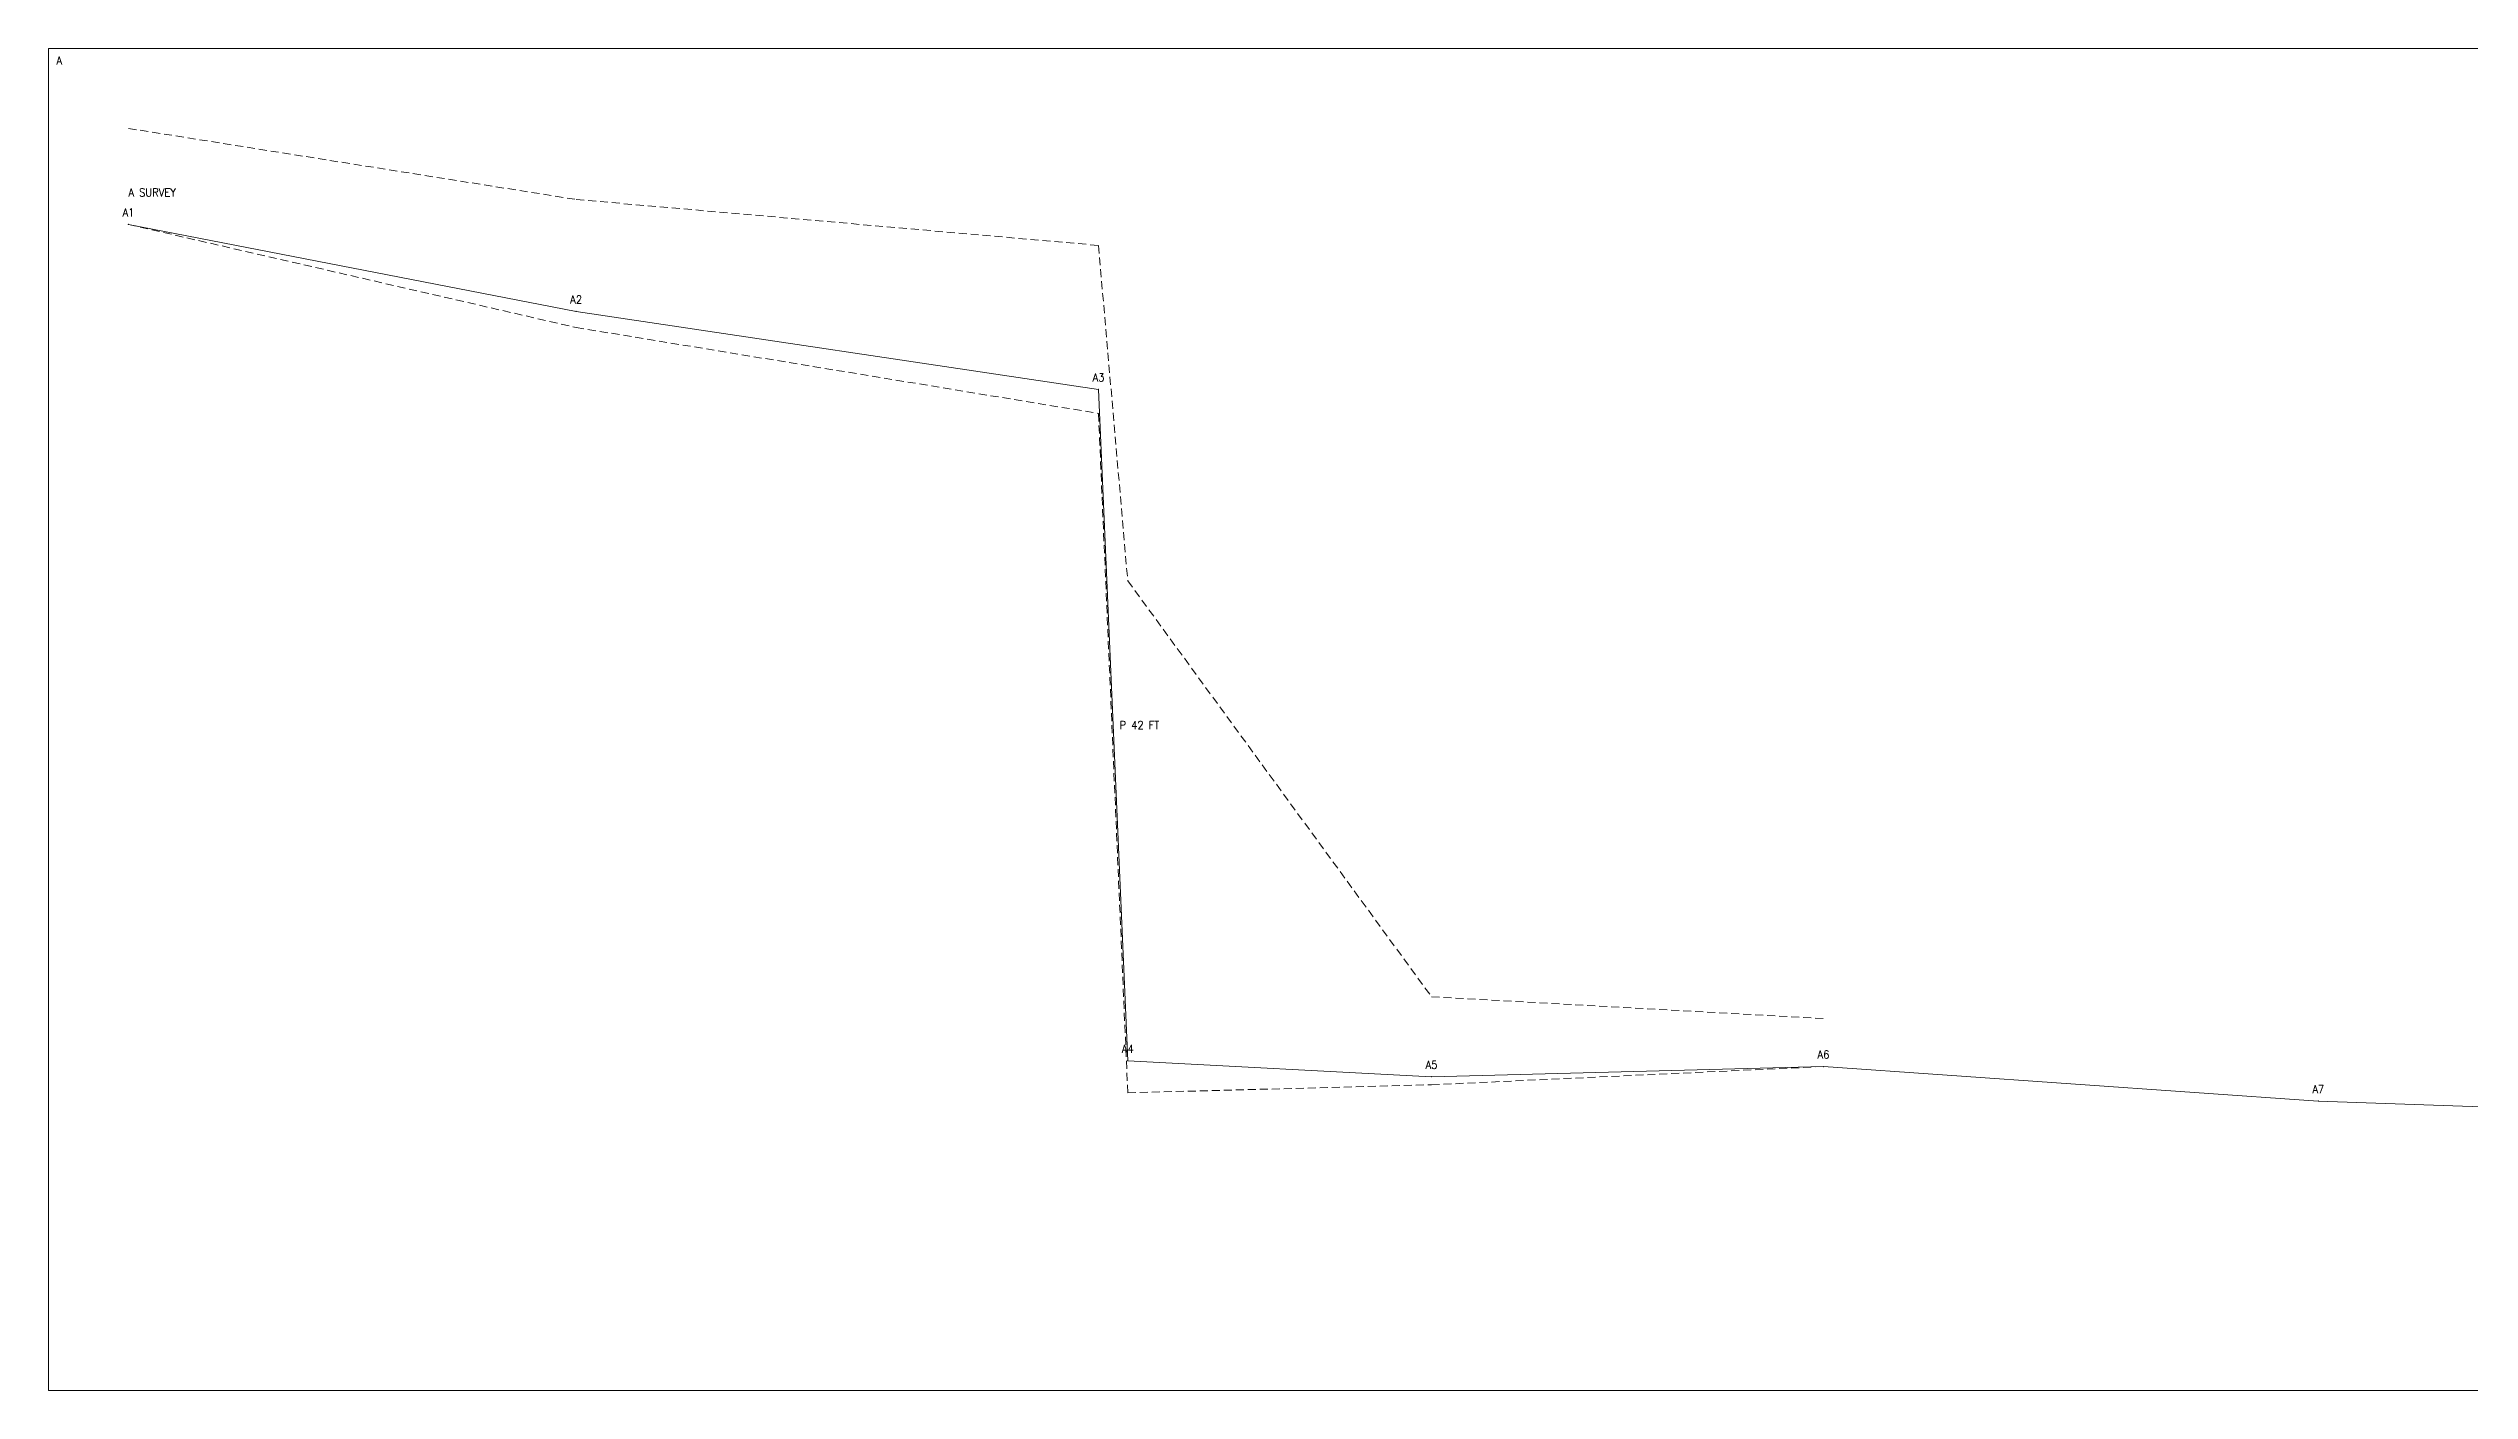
# Model space of a CAD drawing. Header units: feet. Extents: x -352 to 533, y -1323 to 2.
# Drawn here: x -351.7 to -200.4, y -1078.6 to -994.7 of the extents above; entities that cross this region are included whole.
import ezdxf

# ---------------------------------------------------------------- set-up
doc = ezdxf.new("R2010")
doc.units = ezdxf.units.FT
doc.header["$MEASUREMENT"] = 0
doc.linetypes.add('DASHED', pattern=[0.75, 0.5, -0.25])
for name, color, linetype, lineweight, true_color in [('CTRL-PROFILE-BOX', 8, 'Continuous', 0, 0x808080), ('CTRL-PROFILE-CEILING-A', 8, 'DASHED', 0, 0x808080), ('CTRL-PROFILE-FLOOR-A', 8, 'DASHED', 0, 0x808080), ('CTRL-PROFILE-SHOTS-A', 8, 'Continuous', 9, 0x808080), ('CTRL-PROFILE-STATION-LABELS-A', 1, 'Continuous', 0, 0xff0000), ('CTRL-PROFILE-STATIONS', 1, 'Continuous', 9, 0xff0000), ('CTRL-PROFILE-STATIONS-A', 1, 'Continuous', 9, 0xff0000), ('CTRL-PROFILE-TEXT-LABELS-A', 1, 'Continuous', 0, 0xff0000)]:
    doc.layers.add(name, color=color, linetype=linetype, lineweight=lineweight, true_color=true_color)
doc.styles.add('textstyle114', font='')
doc.styles.add('textstyle127', font='')
doc.styles.add('textstyle163', font='')
doc.styles.add('textstyle194', font='')
doc.styles.add('textstyle211', font='')
doc.styles.add('textstyle250', font='')
doc.styles.add('textstyle54', font='')
doc.styles.add('textstyle74', font='')
doc.styles.add('textstyle89', font='')
doc.styles.add('textstyle94', font='')
doc.styles.get('textstyle114').set_extended_font_data('standard')
doc.styles.get('textstyle127').set_extended_font_data('standard')
doc.styles.get('textstyle163').set_extended_font_data('standard')
doc.styles.get('textstyle194').set_extended_font_data('standard')
doc.styles.get('textstyle211').set_extended_font_data('standard')
doc.styles.get('textstyle250').set_extended_font_data('standard')
doc.styles.get('textstyle54').set_extended_font_data('standard')
doc.styles.get('textstyle74').set_extended_font_data('standard')
doc.styles.get('textstyle89').set_extended_font_data('standard')
doc.styles.get('textstyle94').set_extended_font_data('standard')

msp = doc.modelspace()

# ---------------------------------------------------------------- linework, layer by layer
at = {"layer": 'CTRL-PROFILE-BOX', "flags": 128}
msp.add_lwpolyline([(-351.71, -1078.58), (22.75, -1078.58), (22.75, -994.7), (-351.71, -994.7)], close=True, dxfattribs=at)
at = {"layer": 'CTRL-PROFILE-CEILING-A'}
msp.add_lwpolyline([(-346.71, -999.7), (-318.74, -1004.14), (-286.1, -1007.01), (-284.27, -1027.97), (-265.29, -1053.97), (-240.8, -1055.33)], dxfattribs=at)
at = {"layer": 'CTRL-PROFILE-FLOOR-A'}
msp.add_lwpolyline([(-346.71, -1005.7), (-318.74, -1012.14), (-286.1, -1017.51), (-284.27, -1059.97), (-265.29, -1059.47), (-240.8, -1058.33)], dxfattribs=at)
at = {"layer": 'CTRL-PROFILE-SHOTS-A'}
for p, q in [((-346.71, -1005.7), (-318.74, -1011.14)), ((-318.74, -1011.14), (-286.1, -1016.01)), ((-286.1, -1016.01), (-284.27, -1057.97)), ((-284.27, -1057.97), (-265.29, -1058.97)), ((-265.29, -1058.97), (-240.8, -1058.33)), ((-240.8, -1058.33), (-209.88, -1060.49)), ((-209.88, -1060.49), (-172.4, -1061.8))]:
    msp.add_line(p, q, dxfattribs=at)
at = {"layer": 'CTRL-PROFILE-STATIONS'}
msp.add_point((-346.71, -1005.7), dxfattribs=at)
at = {"layer": 'CTRL-PROFILE-STATIONS-A'}
for p in [(-346.71, -1005.7), (-318.74, -1011.14), (-286.1, -1016.01), (-284.27, -1057.97), (-265.29, -1058.97), (-240.8, -1058.33), (-209.88, -1060.49)]:
    msp.add_point(p, dxfattribs=at)

# ---------------------------------------------------------------- texts
at = {"layer": 'CTRL-PROFILE-BOX', "insert": (-351.21, -995.45), "char_height": 0.5, "width": 100, "attachment_point": 4, "style": 'textstyle211'}
msp.add_mtext('A', dxfattribs=at)
at = {"layer": 'CTRL-PROFILE-STATION-LABELS-A', "char_height": 0.5, "width": 100, "attachment_point": 5}
for s, insert, style in [('A1', (-346.71, -1004.95), 'textstyle74'), ('A2', (-318.74, -1010.39), 'textstyle54'), ('A3', (-286.1, -1015.26), 'textstyle250'), ('A4', (-284.27, -1057.22), 'textstyle89'), ('A6', (-240.8, -1057.58), 'textstyle163'), ('A5', (-265.29, -1058.22), 'textstyle194'), ('A7', (-209.88, -1059.74), 'textstyle94')]:
    msp.add_mtext(s, dxfattribs=dict(at, insert=insert, style=style))
at = {"layer": 'CTRL-PROFILE-TEXT-LABELS-A', "char_height": 0.5, "width": 100, "attachment_point": 4}
for s, insert, style in [('A SURVEY', (-346.71, -1003.7), 'textstyle114'), ('P 42 FT', (-284.78, -1036.99), 'textstyle127')]:
    msp.add_mtext(s, dxfattribs=dict(at, insert=insert, style=style))

doc.saveas('drawing.dxf')
